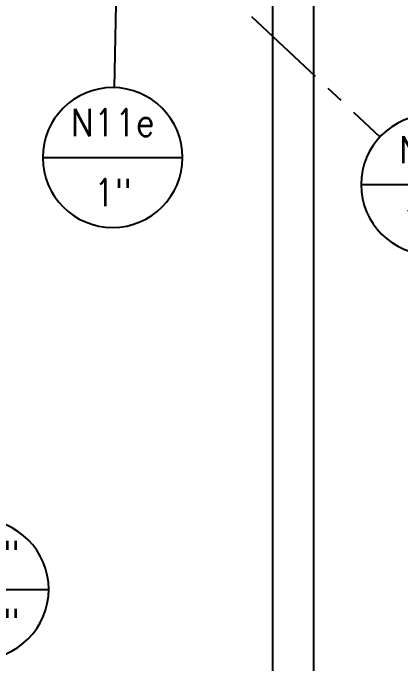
# Model space of a CAD drawing. Extents: x -1889 to 1116, y -977 to 1122.
# Drawn here: x 448.3 to 514.9, y 185.5 to 297.1 of the extents above; entities that cross this region are included whole.
import ezdxf
from ezdxf.enums import TextEntityAlignment as Align

# ---------------------------------------------------------------- set-up
doc = ezdxf.new("R2010")
doc.units = 0
doc.header["$LTSCALE"] = 12
doc.header["$MEASUREMENT"] = 0
doc.header["$PDMODE"] = 33
doc.header["$PDSIZE"] = -0.5
doc.linetypes.add('CENTER', pattern=[2, 1.25, -0.25, 0.25, -0.25])
doc.layers.get('0').update_dxf_attribs({"linetype": 'CONTINUOUS'})
doc.layers.get('Defpoints').update_dxf_attribs({"linetype": 'CONTINUOUS'})
for name, color, linetype in [('CENTER', 6, 'CENTER'), ('DIM', 1, 'CONTINUOUS'), ('ROOF', 140, 'CONTINUOUS'), ('SHELL', 40, 'CONTINUOUS')]:
    doc.layers.add(name, color=color, linetype=linetype)
doc.styles.add('ROMANS', font='ROMANS.shx', dxfattribs={"width": 0.85, "height": 5.76})
doc.styles.get("Standard").update_dxf_attribs({"font": 'sanss___.ttf'})
doc.dimstyles.get("Standard").update_dxf_attribs({"dimtxt": 0.18, "dimasz": 0.18, "dimexe": 0.18, "dimexo": 0.0625, "dimgap": 0.09, "dimtad": 0, "dimtih": 1, "dimtoh": 1, "dimdec": 4, "dimzin": 0, "dimdsep": 46, "dimtxsty": 'Standard', "dimcen": 0.09, "dimadec": 0, "dimazin": 0, "dimtfac": 1, "dimtdec": 4, "dimtofl": 0, "dimtmove": 0, "dimatfit": 3, "dimfxl": 1, "dimtolj": 1, "dimtzin": 0, "dimarcsym": 0})

# ---------------------------------------------------------------- blocks, each defined once
blk = doc.blocks.new('Nozzle Callout')
blk.add_line((0.25, 0), (-0.25, 0))
blk.add_circle((0, 0), 0.25)
at = {"style": 'ROMANS', "width": 0.9}
for tag, p in [('NZ-ID', (0, 0.125)), ('NZ-SZ', (0, -0.125))]:
    blk.add_attdef(tag, text='', height=0.0975, dxfattribs=at).set_placement(p, align=Align.MIDDLE)
blk = doc.blocks.new('*D185')
at = {"layer": 'Defpoints', "color": 0, "transparency": 16777216}
for p in [(245.86, 405.33), (499.86, 405.33), (499.86, 113.54)]:
    blk.add_point(p, dxfattribs=at)
at = {"layer": 'DIM', "color": 0, "lineweight": -2, "transparency": 16777216}
for p, q in [((245.86, 399.33), (245.86, 110.54)), ((499.86, 399.33), (499.86, 110.54)), ((251.62, 113.54), (356.22, 113.54)), ((494.1, 113.54), (391.01, 113.54))]:
    blk.add_line(p, q, dxfattribs=at)
at = {"layer": 'DIM', "color": 0, "transparency": 16777216}
for points in [[(251.62, 114.5), (251.62, 112.58), (245.86, 113.54)], [(494.1, 114.5), (494.1, 112.58), (499.86, 113.54)]]:
    blk.add_solid(points, dxfattribs=at)
at = {"layer": 'DIM', "color": 0, "transparency": 16777216, "insert": (373.61, 113.54), "char_height": 5.76, "attachment_point": 5, "style": 'ROMANS'}
blk.add_mtext('\\A1;21\'-2"\\P [254]\\P(BOTTOM)', dxfattribs=at)
blk = doc.blocks.new('*D188')
at = {"layer": 'Defpoints', "color": 0, "transparency": 16777216}
for p in [(252.86, 405.33), (492.86, 405.33), (492.86, 160.18)]:
    blk.add_point(p, dxfattribs=at)
at = {"layer": 'DIM', "color": 0, "lineweight": -2, "transparency": 16777216}
for p, q in [((252.86, 399.33), (252.86, 157.18)), ((492.86, 399.33), (492.86, 157.18)), ((258.62, 160.18), (343.66, 160.18)), ((487.1, 160.18), (401.3, 160.18))]:
    blk.add_line(p, q, dxfattribs=at)
at = {"layer": 'DIM', "color": 0, "transparency": 16777216}
for points in [[(258.62, 161.14), (258.62, 159.22), (252.86, 160.18)], [(487.1, 161.14), (487.1, 159.22), (492.86, 160.18)]]:
    blk.add_solid(points, dxfattribs=at)
at = {"layer": 'DIM', "color": 0, "transparency": 16777216, "char_height": 5.76, "attachment_point": 5, "style": 'ROMANS'}
for s, insert in [('\\A1;20\'-0"', (372.48, 164.57)), ('\\A1;[240]\\PSHELL OUTSIDE', (372.48, 151))]:
    blk.add_mtext(s, dxfattribs=dict(at, insert=insert))

msp = doc.modelspace()

# ---------------------------------------------------------------- linework, layer by layer
at = {"layer": 'CENTER'}
for p, q in [((454.17189, 329.23937), (511.28407, 275.79473)), ((466.50588, 322.59092), (465.67072, 284.24753))]:
    msp.add_line(p, q, dxfattribs=at)
at = {"layer": 'ROOF'}
msp.add_lwpolyline([(492.35731, 669.33221, 1), (253.35731, 669.33221), (253.35731, 405.33221, 1), (492.35731, 405.33221)], format="xyb", close=True, dxfattribs=at)
at = {"layer": 'SHELL'}
for points in [[(492.85731, 669.33221, 1), (252.85731, 669.33221), (252.85731, 405.33221, 1), (492.85731, 405.33221)], [(492.35731, 669.33221, 1), (253.35731, 669.33221), (253.35731, 405.33221, 1), (492.35731, 405.33221)]]:
    msp.add_lwpolyline(points, format="xyb", close=True, dxfattribs=at)
msp.add_arc((372.85731, 405.33221), 127, 180, 0, dxfattribs=at)

# ---------------------------------------------------------------- block references
at = {"layer": 'DIM'}
ref = msp.add_blockref('Nozzle Callout', (465.40941, 272.25037), dxfattribs=dict(at, xscale=-48, yscale=48, zscale=48))
ref.add_attrib('NZ-ID', 'N11e', dxfattribs={"layer": '0', "height": 4.68, "style": 'ROMANS', "width": 0.9}).set_placement((465.40941, 278.25037), align=Align.MIDDLE)
ref.add_attrib('NZ-SZ', '1"', dxfattribs={"layer": '0', "height": 4.68, "style": 'ROMANS', "width": 0.9}).set_placement((465.40941, 266.25037), align=Align.MIDDLE)
ref = msp.add_blockref('Nozzle Callout', (520.04602, 267.59544), dxfattribs=dict(at, xscale=-48, yscale=48, zscale=48, rotation=359.9))
ref.add_attrib('NZ-ID', 'N5b', dxfattribs={"layer": '0', "height": 4.68, "rotation": 359.9, "style": 'ROMANS', "width": 0.9}).set_placement((520.05649, 273.59543), align=Align.MIDDLE)
ref.add_attrib('NZ-SZ', '10"', dxfattribs={"layer": '0', "height": 4.68, "rotation": 359.9, "style": 'ROMANS', "width": 0.9}).set_placement((520.03555, 261.59545), align=Align.MIDDLE)
ref = msp.add_blockref('Nozzle Callout', (442.43977, 198.13306), dxfattribs=dict(at, xscale=-48, yscale=48, zscale=48))
ref.add_attrib('NZ-ID', 'N13"', dxfattribs={"layer": '0', "height": 4.68, "style": 'ROMANS', "width": 0.9}).set_placement((442.43977, 204.13306), align=Align.MIDDLE)
ref.add_attrib('NZ-SZ', '3/4"', dxfattribs={"layer": '0', "height": 4.68, "style": 'ROMANS', "width": 0.9}).set_placement((442.43977, 192.13306), align=Align.MIDDLE)

# ---------------------------------------------------------------- dimensions: what is measured, and where the dimension line sits
for base, p1, p2, text, picture, middle in [((499.85731, 113.53686), (245.85731, 405.33221), (499.85731, 405.33221), '<>\\P(BOTTOM)', '*D185', (373.61413, 113.53686)), ((492.85731, 160.18386), (252.85731, 405.33221), (492.85731, 405.33171), '<>\\PSHELL OUTSIDE', '*D188', (372.47573, 160.18386))]:
    dim = msp.add_linear_dim(base=base, p1=p1, p2=p2, text=text, dimstyle='Standard', override={"dimscale": 48, "dimtxt": 5.76, "dimasz": 0.12, "dimexe": 0.0625, "dimexo": 0.125, "dimgap": 0.02, "dimzin": 3, "dimlunit": 4, "dimpost": '\\X', "dimtxsty": 'ROMANS', "dimcen": 0}, dxfattribs=at)
    dim.commit()
    dim.dimension.update_dxf_attribs({"geometry": picture, "text_midpoint": middle, "dimtype": 160})

doc.saveas('drawing.dxf')
